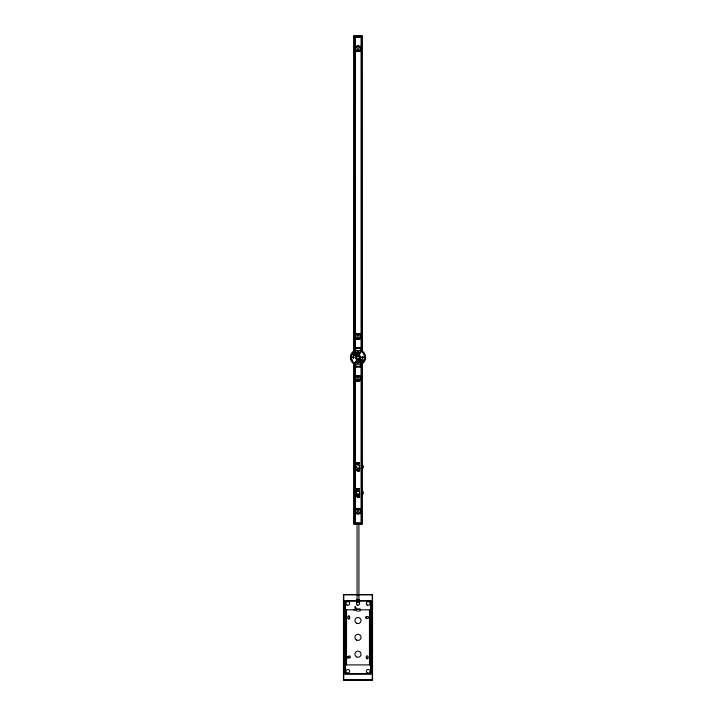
<?xml version="1.0" encoding="UTF-8"?>
<svg xmlns="http://www.w3.org/2000/svg" width="716" height="716" viewBox="0 0 716 716"><rect width="100%" height="100%" fill="white"/><g stroke="black" fill="none" stroke-linecap="round" stroke-linejoin="round"><path stroke-width="0.54" stroke-dasharray="3.58 2.69" d="M358.94 493.736L359.709 493.709L359.817 491.856M357.409 488.643L356.174 489.171L359.468 488.634L358.743 488.518M359.513 496.949L357.454 496.958L358.17 497.074M359.817 465.848L359.709 467.7L359.11 467.53L359.745 467.709M357.284 488.679L358.922 488.536M359.638 496.913L358 497.056M358.922 468.64L359.88 468.622L354.662 468.64M359.754 465.266L358 465.454M356.702 462.966L359.638 462.966L359.638 463.422L355.933 463.422M356.586 463.726L359.638 463.726L359.638 464.183L356.049 464.183M355.87 464.496L359.638 464.496L358.922 464.935M355.897 464.917L359.638 464.952M361.92 465.257L357.356 465.257A1.53 1.53 0 0 0 356.273 465.704M360.73 468.121L358 468.175M356.273 467.87A1.53 1.53 0 0 0 357.356 468.318L359.835 468.175M357.356 468.318L361.92 468.318M355.933 469.078L359.915 469.078M355.154 469.392L359.915 469.392M356.658 469.848L359.915 469.848M355.933 470.152L359.915 470.152M356.702 470.609L359.915 470.609M356.702 488.974L359.638 488.974L359.638 489.431L355.933 489.431M356.586 489.735L359.638 489.735L359.638 490.192L356.049 490.192M355.87 490.505L359.638 490.505L358.922 490.943M355.897 490.925L359.638 490.961M356.273 491.713A1.53 1.53 0 0 1 357.356 491.265L361.92 491.265M359.826 491.462L358 491.409A1.387 1.387 0 0 0 356.613 492.796A1.387 1.387 0 0 0 358 494.183L360.73 494.13M356.273 493.879A1.53 1.53 0 0 0 357.356 494.326L361.92 494.326M354.671 494.631L359.915 494.631M355.933 495.087L359.915 495.087M355.154 495.4L359.915 495.4M356.658 495.857L359.915 495.857M355.933 496.161L359.915 496.161M356.702 496.618L359.915 496.618M360.139 611.357L355.243 611.357A1.226 1.226 0 0 1 354.778 611.258M359.11 493.539L359.745 493.718M356.863 496.77L356.264 496.474L356.926 496.797M359.674 495.633A3.088 3.088 0 0 1 356.129 494.828M356.085 490.818A3.088 3.088 0 0 1 359.611 489.923M359.674 469.624A3.088 3.088 0 0 1 356.129 468.819M356.085 464.809A3.088 3.088 0 0 1 359.611 463.914M360.139 470.564A4.135 4.135 0 0 1 356.112 470.188M355.95 463.503A4.135 4.135 0 0 1 359.942 462.93M359.951 469.544A3.133 3.133 0 0 1 356.3 469.061M356.183 464.621A3.133 3.133 0 0 1 359.808 463.959M360.014 470.842A4.341 4.341 0 0 1 355.95 470.331M355.959 463.234A4.341 4.341 0 0 1 360.076 462.751M360.103 471.074A4.591 4.591 0 0 1 356.112 470.725M356.013 462.903A4.591 4.591 0 0 1 359.477 462.312M360.139 496.573A4.135 4.135 0 0 1 356.112 496.197M355.95 489.52A4.135 4.135 0 0 1 359.942 488.938M359.951 495.553A3.133 3.133 0 0 1 356.3 495.069M356.183 490.63A3.133 3.133 0 0 1 359.808 489.968M359.987 496.797A4.287 4.287 0 0 1 355.986 496.295M355.986 489.297A4.287 4.287 0 0 1 360.05 488.822M360.103 497.083A4.591 4.591 0 0 1 356.112 496.734M356.013 488.912A4.591 4.591 0 0 1 359.477 488.321M357.338 467.942A1.334 1.334 0 0 0 359.334 466.787A1.334 1.334 0 0 0 357.338 465.633A1.334 1.334 0 0 0 357.338 467.942M357.239 494.121A1.53 1.53 0 0 0 359.53 492.796A1.53 1.53 0 0 0 357.239 491.471A1.53 1.53 0 0 0 357.239 494.121M357.239 468.112A1.53 1.53 0 0 0 359.53 466.787A1.53 1.53 0 0 0 357.239 465.463A1.53 1.53 0 0 0 357.239 468.112M357.338 493.95A1.334 1.334 0 0 0 359.334 492.796A1.334 1.334 0 0 0 357.338 491.641A1.334 1.334 0 0 0 357.338 493.95"/><path stroke-width="1.07" d="M344.996 673.774L345.022 600.831L370.7 600.643L371.004 673.774L371.004 600.948L345.014 600.948L345.014 673.872L370.986 673.872L345.031 673.917L345.3 600.661M357.159 353.552L357.159 355.199L354.832 350.554L354.08 350.554L354.116 36.561M353.99 350.554L354.026 36.561M357.159 353.606L356.971 355.342L354.581 350.554L354.617 348.737M361.884 36.561L361.92 350.554L354.832 350.554L354.841 348.737M361.159 366.055L361.186 364.283L359.029 359.45L361.419 364.238L361.383 366.055M361.974 366.055L362.01 364.238M360.801 37.241L360.828 36.561M356.004 348.737L356.031 347.967L359.969 347.967L359.996 348.737M361.329 37.241L361.356 36.507M361.983 36.507L362.001 35.898M353.999 524.067L354.017 523.45M354.644 523.45L354.671 522.716M360.255 366.825L359.996 366.055L361.884 366.055L361.92 364.238L354.08 364.238L354.116 366.055L356.004 366.055L356.031 366.825L355.924 366.118L354.08 366.118L354.116 523.396M348.057 616.709C349.023 614.382 350.813 618.257 349.059 618.964C346.804 619.268 348.379 614.077 349.587 616.709M350.348 657.252C342.525 660.295 352.057 652.303 349.587 658.013M356.317 600.643C355.736 598.889 360.264 598.889 359.683 600.643M367.943 658.013C367.031 660.304 365.16 656.572 366.887 655.775C369.223 655.328 367.63 660.68 366.413 658.013M349.587 618.239L348.817 619L348.057 618.239M359.378 600.643L359.378 602.174L356.622 602.174L356.622 600.643M370.995 673.837L370.7 600.661M357.195 352.576L357.615 352.057M358.841 355.199L361.186 350.509L361.159 348.737M354.617 366.055L354.581 364.238L356.971 359.45L357.347 362.52L358.743 362.377L358.841 359.593L358.841 361.983M361.383 348.737L361.482 350.554L359.029 355.342L358.841 353.606M354.841 366.055L354.814 364.283L357.159 359.593M357.365 351.547L356.586 352.728L357.23 353.99L358.635 354.071L359.414 352.881L358.77 351.619M358.537 353.346L357.463 353.346M355.234 36.525L355.199 37.241M361.893 361.499L360.685 360.855L361.893 360.211M366.413 616.709C364.122 617.622 367.854 619.492 368.65 617.765C369.098 615.429 363.755 617.022 366.413 618.239M348.057 656.482L347.287 657.252L348.057 658.013M353.713 355.557L355.915 355.557M354.089 35.8L361.911 35.8M354.178 36.409L361.822 36.409M354.214 36.874L361.786 36.874M360.712 37.33L355.288 37.241L355.261 36.507L354.116 36.507L354.089 35.898L361.911 35.898L361.884 36.507L360.757 36.516M361.446 46.361L356.085 46.361A1.53 1.53 0 0 0 354.724 47.193M354.554 51.257L359.915 51.257A1.53 1.53 0 0 0 361.276 50.415M361.446 333.987L356.085 333.987A1.53 1.53 0 0 0 354.76 334.748M354.554 338.883L356.702 338.883M359.423 338.883L359.915 338.883A1.53 1.53 0 0 0 361.276 338.05M355.252 347.913L360.748 347.913M354.241 348.37L356.425 348.37M359.548 348.37L361.741 348.37M354.08 348.674L356.523 348.674M359.477 348.674L361.92 348.674M360.076 366.118L361.92 366.118L361.884 523.396M354.554 366.27L361.446 366.27M356.085 375.909L361.446 375.909M354.554 380.805L359.915 380.805M361.446 508.709L356.085 508.709A1.53 1.53 0 0 0 354.724 509.541M354.554 513.605L356.702 513.605M359.423 513.605L359.915 513.605A1.53 1.53 0 0 0 361.186 512.925M354.178 523.548L361.822 523.548M354.089 524.157L361.911 524.157M356.317 600.035L359.683 600.035M356.47 601.404L359.53 601.404M355.718 366.878L355.727 366.118M354.107 354.572L355.181 354.366L355.082 353.391M358.385 352.057L358.823 352.648M354.644 36.507L354.671 37.241M353.999 35.898L354.017 36.507M361.983 523.45L362.001 524.067M361.329 522.716L361.356 523.45M362.01 350.554L361.974 36.561M353.99 364.238L354.026 366.055M369.474 609.826L369.474 664.904M361.974 366.118L361.974 523.396M361.079 36.561L361.079 348.674M361.061 350.419L361.061 351.055A7.035 7.035 0 0 1 361.061 363.737L361.061 364.372M361.079 366.118L361.079 523.396M360.139 610.533L360.139 608.904L355.243 608.904A1.226 1.226 0 0 0 354.044 610.363M358.922 524.148L358.922 598.952M357.078 525.472L357.078 595.291M357.078 596.007L357.078 598.737M356.165 608.904L356.165 610.533M354.939 350.419L354.939 351.055A7.035 7.035 0 0 0 354.939 363.737L354.939 364.372M354.026 366.118L354.026 523.396M346.526 609.826L346.526 664.904M345.497 658.326L345.497 659.114M345.166 658.389L345.166 659.176M360.497 336.037A2.524 2.524 0 0 1 360.497 336.833M360.246 337.585A2.524 2.524 0 0 1 359.146 338.686M356.854 338.686A2.524 2.524 0 0 1 355.754 337.585M355.503 336.833A2.524 2.524 0 0 1 355.503 336.037M355.754 335.285A2.524 2.524 0 0 1 356.854 334.184M357.221 334.032A2.524 2.524 0 0 1 358.779 334.032M359.146 334.184A2.524 2.524 0 0 1 360.246 335.285M360.497 48.411A2.524 2.524 0 0 1 360.497 49.198M360.399 49.583A2.524 2.524 0 0 1 359.146 51.051M358.779 51.203A2.524 2.524 0 0 1 357.221 51.203M356.854 51.051A2.524 2.524 0 0 1 355.601 49.583M355.503 49.198A2.524 2.524 0 0 1 355.503 48.411M355.754 47.659A2.524 2.524 0 0 1 357.606 46.307M358.394 46.307A2.524 2.524 0 0 1 360.246 47.659M360.497 377.959A2.524 2.524 0 0 1 360.497 378.746M360.399 379.14A2.524 2.524 0 0 1 355.601 379.14M355.503 378.746A2.524 2.524 0 0 1 355.503 377.959M355.601 377.574A2.524 2.524 0 0 1 360.399 377.574M360.497 510.759A2.524 2.524 0 0 1 360.497 511.546M360.246 512.298A2.524 2.524 0 0 1 359.146 513.408M356.854 513.408A2.524 2.524 0 0 1 355.754 512.298M355.503 511.546A2.524 2.524 0 0 1 355.503 510.759M355.754 510.007A2.524 2.524 0 0 1 356.854 508.906M357.221 508.754A2.524 2.524 0 0 1 358.779 508.754M359.146 508.906A2.524 2.524 0 0 1 360.246 510.007M360.927 350.33A7.652 7.652 0 0 1 360.927 364.462M355.073 364.462A7.652 7.652 0 0 1 355.073 350.33M364.31 355.539A6.578 6.578 0 0 1 363.844 360.416M352.156 360.416A6.578 6.578 0 0 1 351.69 355.539M364.086 357.033A1.835 1.835 0 0 1 364.086 357.749M351.914 357.749A1.835 1.835 0 0 1 351.914 357.033M360.604 351.108A6.811 6.811 0 0 1 360.604 363.683M355.396 363.683A6.811 6.811 0 0 1 355.396 351.108M362.493 465.883A4.135 4.135 0 0 1 361.857 469.132M361.831 464.407A4.135 4.135 0 0 1 362.233 465.114M361.875 464.102A4.341 4.341 0 0 1 361.795 469.571M361.795 463.628A4.591 4.591 0 0 1 361.983 469.723M354.169 468.425A4.591 4.591 0 0 1 353.981 465.767M361.831 490.415A4.135 4.135 0 0 1 362.421 493.977M362.314 494.282A4.135 4.135 0 0 1 361.857 495.141M361.875 490.111A4.341 4.341 0 0 1 361.795 495.579M361.795 489.637A4.591 4.591 0 0 1 361.983 495.732M354.169 494.434A4.591 4.591 0 0 1 353.981 491.776M354.116 523.45L354.089 524.067L361.911 524.067L361.884 523.45L360.739 523.45L360.712 522.716L355.288 522.716L355.261 523.45L354.116 523.45M352.773 357.293C353.811 359.656 354.492 355.369 352.773 357.293M361.956 357.293C362.994 359.656 363.674 355.369 361.956 357.293M352.657 357.248C353.785 360.103 354.796 355.038 352.657 357.248M361.84 357.248C362.967 360.103 363.97 355.038 361.84 357.248M354.966 607.105C355.843 609.334 356.631 605.378 354.966 607.105M357.365 360.721L356.586 361.911L357.23 363.164L358.635 363.245L359.414 362.063L358.77 360.801L357.365 360.721M354.402 353.418L354.026 353.793L354.68 354.447L355.046 354.071L354.402 353.418M361.32 360.345L360.954 360.721L361.598 361.365L361.974 360.998L361.32 360.345M361.356 366.816L354.644 366.816L361.356 366.878M372.535 594.522L343.465 594.522L343.465 680.2L372.535 680.2L372.535 594.522M372.231 594.826L343.77 594.826L343.77 679.896L372.231 679.896L372.231 594.826M370.244 609.826L345.756 609.826L345.756 664.904L370.235 664.904L370.244 609.826M355.02 348.674L355.02 36.561L354.921 348.674M355.02 523.396L355.02 366.118L354.921 523.396M356.47 640.014A3.061 3.061 0 0 0 361.061 637.365A3.061 3.061 0 0 0 356.47 634.707A3.061 3.061 0 0 0 356.47 640.014M356.47 656.841A3.061 3.061 0 0 0 361.061 654.191A3.061 3.061 0 0 0 356.47 651.542A3.061 3.061 0 0 0 356.47 656.841M356.47 623.18A3.061 3.061 0 0 0 361.061 620.53A3.061 3.061 0 0 0 356.47 617.881A3.061 3.061 0 0 0 356.47 623.18M357.239 605.029A1.53 1.53 0 0 0 359.53 603.704A1.53 1.53 0 0 0 357.239 602.38A1.53 1.53 0 0 0 357.239 605.029M367.272 605.047A1.835 1.835 0 0 0 370.029 603.454A1.835 1.835 0 0 0 367.272 601.87A1.835 1.835 0 0 0 367.272 605.047M346.893 605.047A1.835 1.835 0 0 0 349.65 603.454A1.835 1.835 0 0 0 346.893 601.87A1.835 1.835 0 0 0 346.893 605.047M346.893 672.852A1.835 1.835 0 0 0 349.65 671.268A1.835 1.835 0 0 0 346.893 669.675A1.835 1.835 0 0 0 346.893 672.852M367.272 672.852A1.835 1.835 0 0 0 370.029 671.268A1.835 1.835 0 0 0 367.272 669.675A1.835 1.835 0 0 0 367.272 672.852M356.586 338.883A2.828 2.828 0 0 0 360.828 336.439A2.828 2.828 0 0 0 356.586 333.987A2.828 2.828 0 0 0 356.586 338.883M356.658 338.757A2.676 2.676 0 0 0 360.676 336.439A2.676 2.676 0 0 0 356.658 334.112A2.676 2.676 0 0 0 356.658 338.757M357.463 337.361A1.074 1.074 0 0 0 359.074 336.439A1.074 1.074 0 0 0 357.463 335.509A1.074 1.074 0 0 0 357.463 337.361M356.586 51.257A2.828 2.828 0 0 0 360.828 48.804A2.828 2.828 0 0 0 356.586 46.352A2.828 2.828 0 0 0 356.586 51.257M356.658 51.122A2.676 2.676 0 0 0 360.676 48.804A2.676 2.676 0 0 0 356.658 46.486A2.676 2.676 0 0 0 356.658 51.122M357.463 49.735A1.074 1.074 0 0 0 359.074 48.804A1.074 1.074 0 0 0 357.463 47.874A1.074 1.074 0 0 0 357.463 49.735M357.463 379.283A1.074 1.074 0 0 0 359.074 378.352A1.074 1.074 0 0 0 357.463 377.43A1.074 1.074 0 0 0 357.463 379.283M356.658 380.67A2.676 2.676 0 0 0 360.676 378.352A2.676 2.676 0 0 0 356.658 376.034A2.676 2.676 0 0 0 356.658 380.67M356.586 380.805A2.828 2.828 0 0 0 360.828 378.352A2.828 2.828 0 0 0 356.586 375.9A2.828 2.828 0 0 0 356.586 380.805M356.586 513.605A2.828 2.828 0 0 0 360.828 511.152A2.828 2.828 0 0 0 356.586 508.7A2.828 2.828 0 0 0 356.586 513.605M356.658 513.47A2.676 2.676 0 0 0 360.676 511.152A2.676 2.676 0 0 0 356.658 508.834A2.676 2.676 0 0 0 356.658 513.47M357.463 512.083A1.074 1.074 0 0 0 359.074 511.152A1.074 1.074 0 0 0 357.463 510.231A1.074 1.074 0 0 0 357.463 512.083M357.266 353.785A1.226 1.226 0 0 0 359.217 352.952A1.226 1.226 0 0 0 357.517 351.681A1.226 1.226 0 0 0 357.266 353.785M353.74 355.315A1.593 1.593 0 0 0 356.129 353.937A1.593 1.593 0 0 0 353.74 352.558A1.593 1.593 0 0 0 353.74 355.315M360.694 362.18A1.53 1.53 0 0 0 362.994 360.855A1.53 1.53 0 0 0 360.694 359.53A1.53 1.53 0 0 0 360.694 362.18M356.854 359.387A2.291 2.291 0 0 0 360.291 357.391A2.291 2.291 0 0 0 356.854 355.405A2.291 2.291 0 0 0 356.854 359.387M356.774 359.513A2.452 2.452 0 0 0 360.452 357.391A2.452 2.452 0 0 0 356.774 355.279A2.452 2.452 0 0 0 356.774 359.513M356.926 359.253A2.139 2.139 0 0 0 360.139 357.391A2.139 2.139 0 0 0 356.926 355.539A2.139 2.139 0 0 0 356.926 359.253M357.23 358.725A1.539 1.539 0 0 0 359.539 357.391A1.539 1.539 0 0 0 357.23 356.067A1.539 1.539 0 0 0 357.23 358.725M357.311 358.591A1.378 1.378 0 0 0 359.378 357.391A1.378 1.378 0 0 0 357.311 356.201A1.378 1.378 0 0 0 357.311 358.591M357.266 362.967A1.226 1.226 0 0 0 359.217 362.135A1.226 1.226 0 0 0 357.517 360.855A1.226 1.226 0 0 0 357.266 362.967"/></g></svg>
